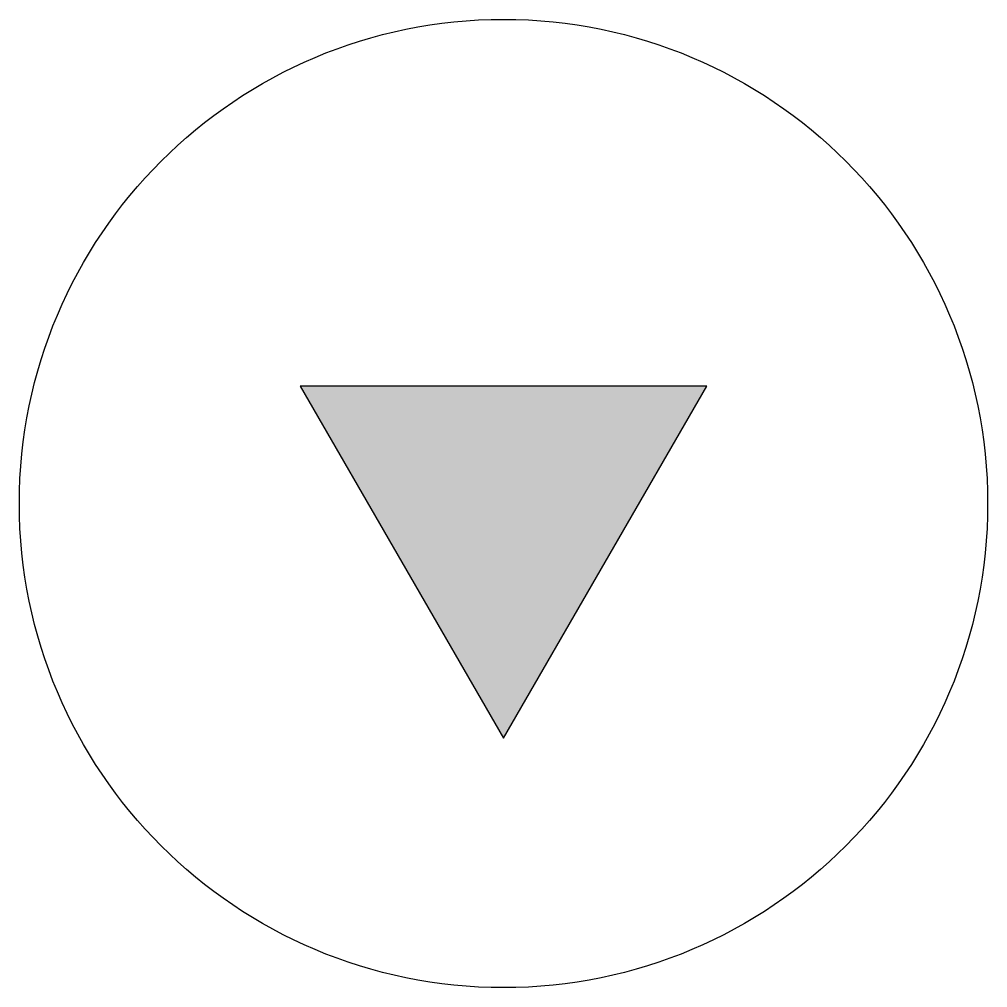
# Model space of a CAD drawing. Extents: x -1 to 1, y -1 to 1.
import ezdxf

# ---------------------------------------------------------------- set-up
doc = ezdxf.new("R2010")
doc.units = 0
doc.header["$LTSCALE"] = 0.01
doc.header["$MEASUREMENT"] = 0
doc.layers.get('0').update_dxf_attribs({"lineweight": 20})

msp = doc.modelspace()

# ---------------------------------------------------------------- hatches: boundary and pattern name
at = {"linetype": 'ByBlock', "lineweight": -2}
h = msp.add_hatch(color=0, dxfattribs=at)
h.dxf.hatch_style = 1
h.paths.add_polyline_path([(0, -0.484), (0.4192, 0.242), (-0.4192, 0.242)])

# ---------------------------------------------------------------- linework, layer by layer
at = {"color": 0, "linetype": 'ByBlock', "lineweight": -2, "flags": 128}
msp.add_lwpolyline([(0, -0.484), (0.4192, 0.242), (-0.4192, 0.242)], close=True, dxfattribs=at)
at = {"color": 0, "linetype": 'ByBlock', "lineweight": -2}
msp.add_circle((0, 0), 0.9983, dxfattribs=at)

doc.saveas('drawing.dxf')
